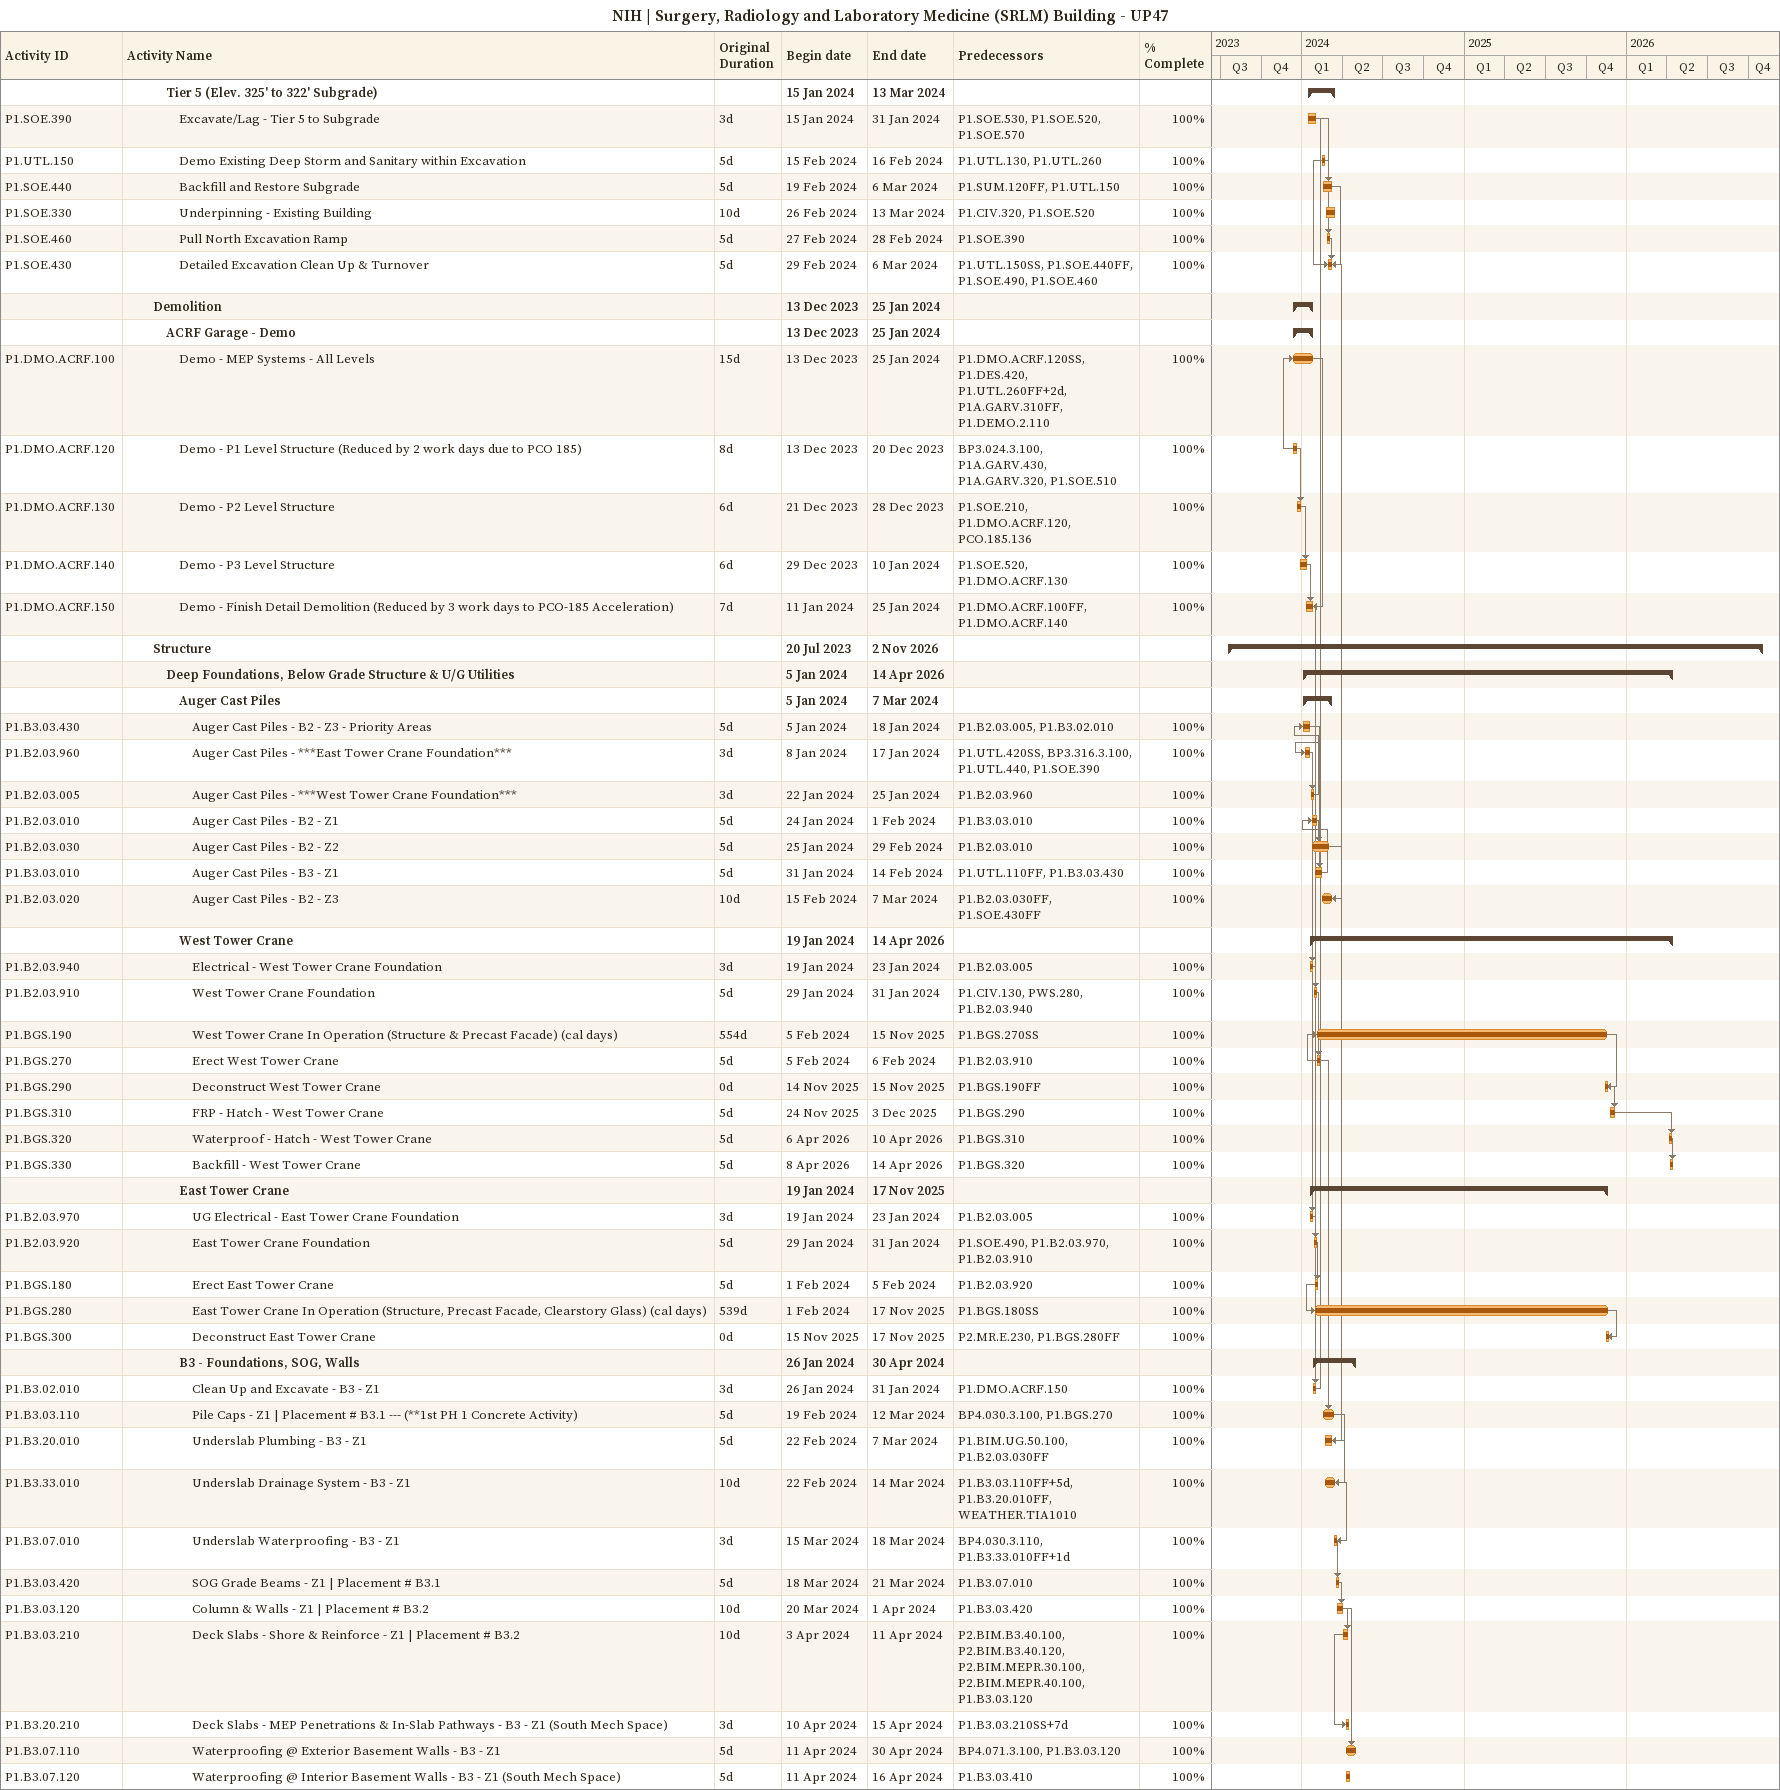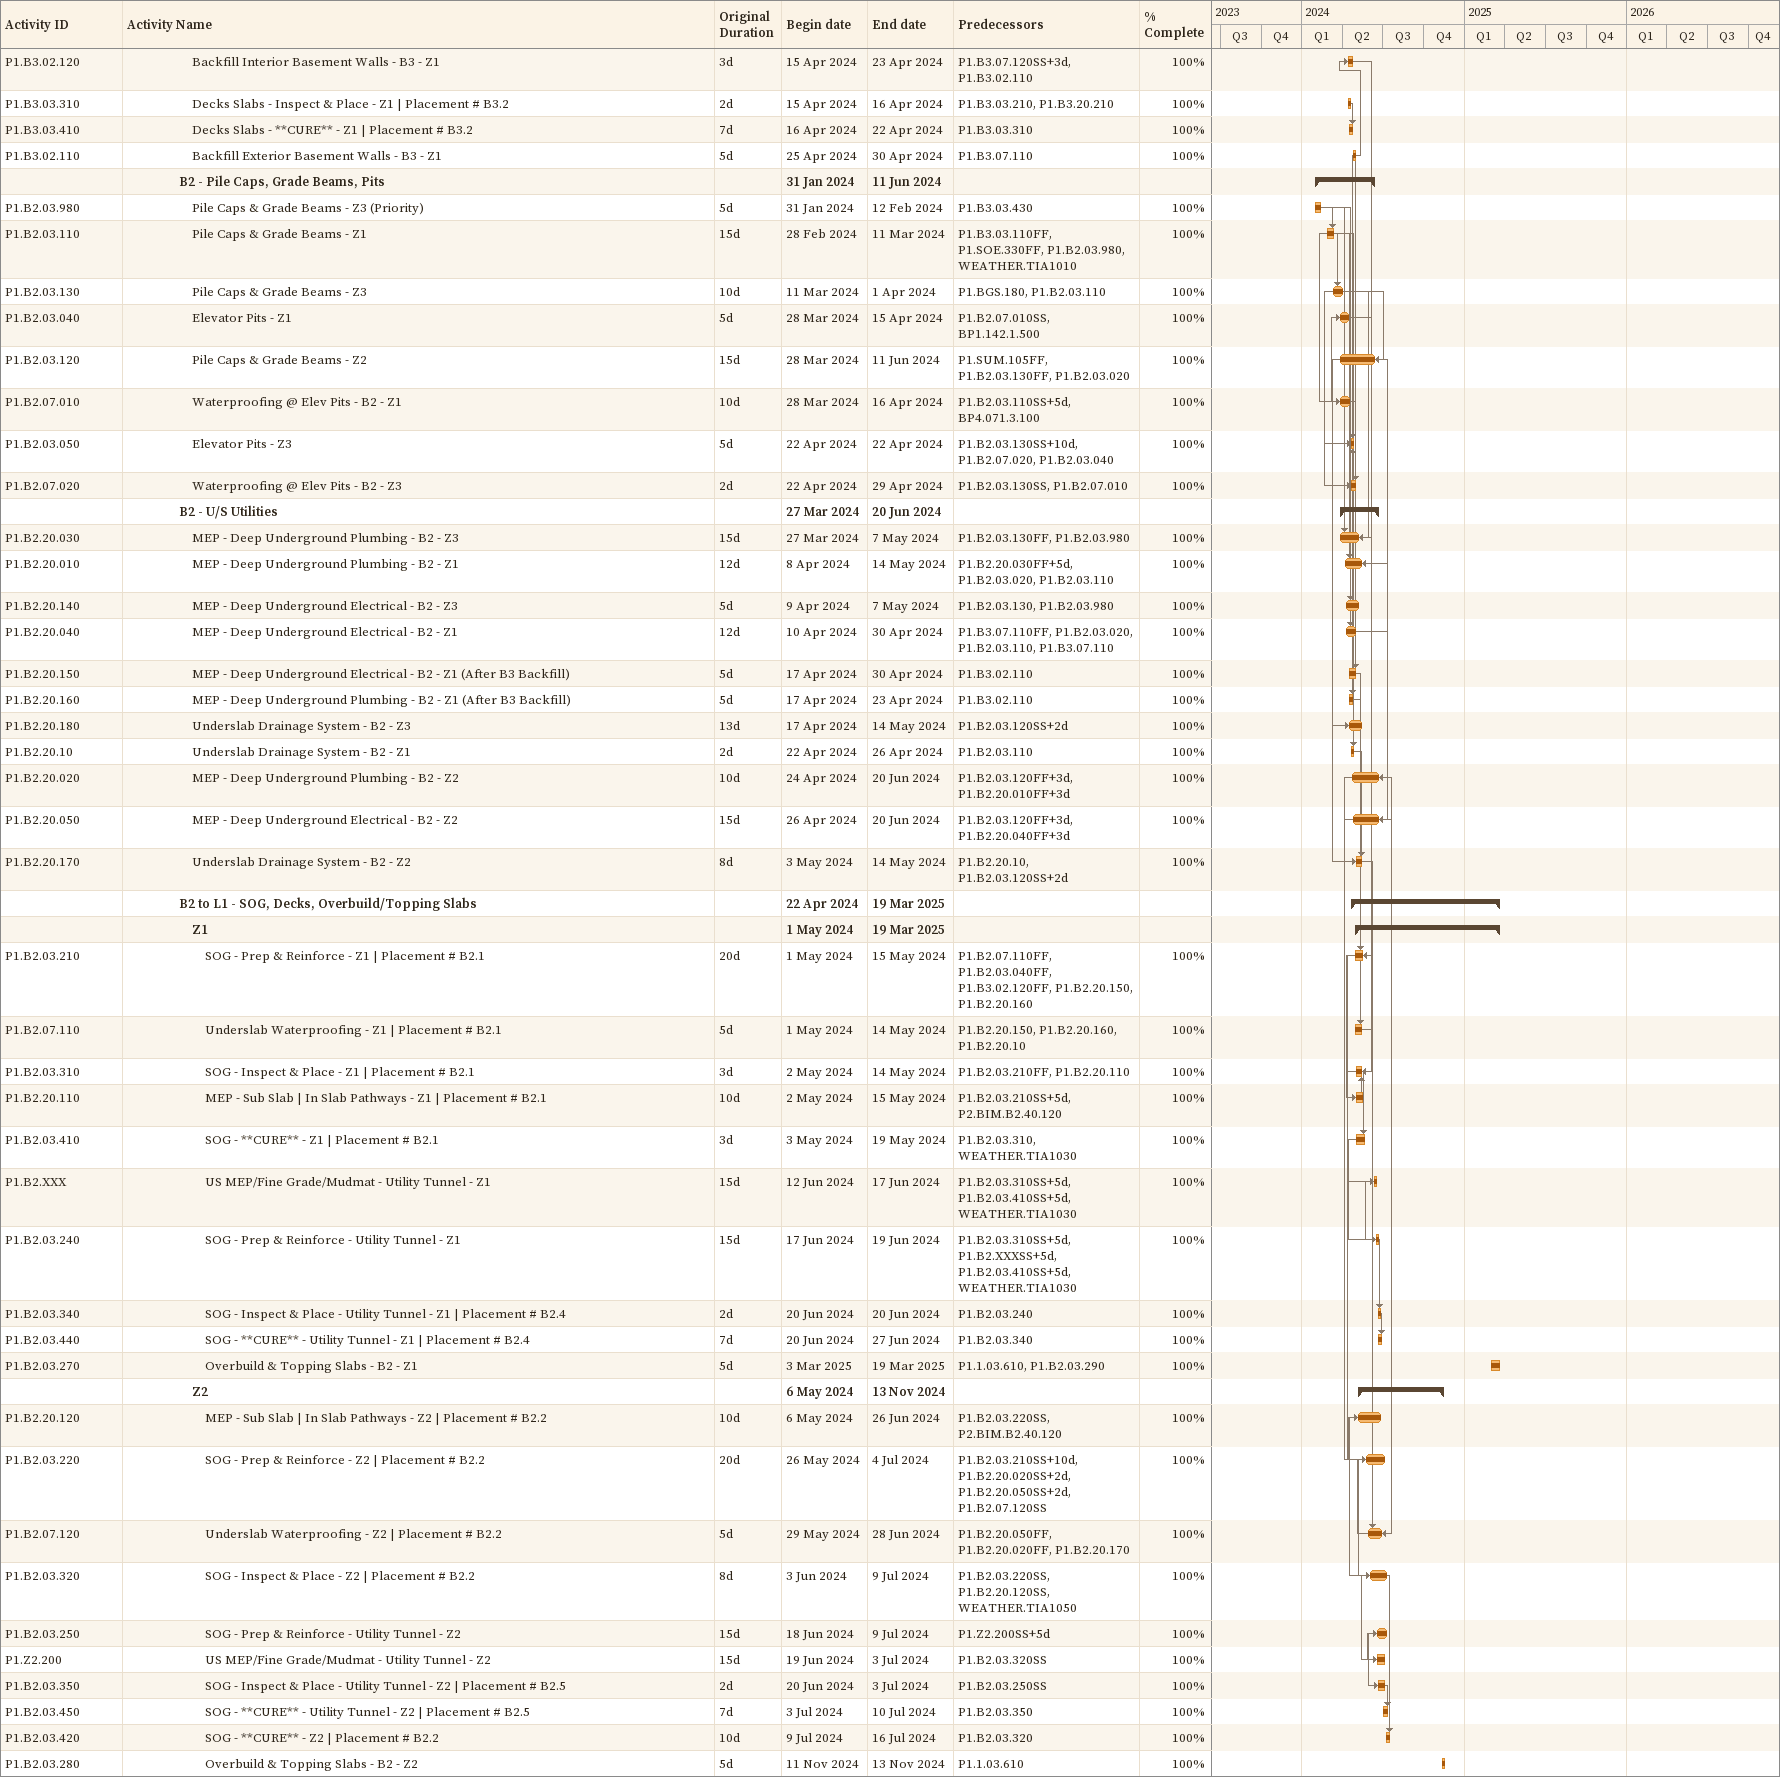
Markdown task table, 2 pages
NIH | Surgery, Radiology and Laboratory Medicine (SRLM) Building - UP47

| ID | Level | Task | Original duration | Start | Finish | Predecessors | % complete |
|---|---|---|---|---|---|---|---|
|  | 4 | **Tier 5 (Elev. 325' to 322' Subgrade)** |  | 2024-01-15 | 2024-03-13 |  |  |
| P1.SOE.390 | 5 | Excavate/Lag - Tier 5 to Subgrade | 3d | 2024-01-15 | 2024-01-31 | P1.SOE.530, P1.SOE.520, P1.SOE.570 | 100 |
| P1.UTL.150 | 5 | Demo Existing Deep Storm and Sanitary within Excavation | 5d | 2024-02-15 | 2024-02-16 | P1.UTL.130, P1.UTL.260 | 100 |
| P1.SOE.440 | 5 | Backfill and Restore Subgrade | 5d | 2024-02-19 | 2024-03-06 | P1.SUM.120FF, P1.UTL.150 | 100 |
| P1.SOE.330 | 5 | Underpinning - Existing Building | 10d | 2024-02-26 | 2024-03-13 | P1.CIV.320, P1.SOE.520 | 100 |
| P1.SOE.460 | 5 | Pull North Excavation Ramp | 5d | 2024-02-27 | 2024-02-28 | P1.SOE.390 | 100 |
| P1.SOE.430 | 5 | Detailed Excavation Clean Up & Turnover | 5d | 2024-02-29 | 2024-03-06 | P1.UTL.150SS, P1.SOE.440FF, P1.SOE.490, P1.SOE.460 | 100 |
|  | 3 | **Demolition** |  | 2023-12-13 | 2024-01-25 |  |  |
|  | 4 | **ACRF Garage - Demo** |  | 2023-12-13 | 2024-01-25 |  |  |
| P1.DMO.ACRF.100 | 5 | Demo - MEP Systems - All Levels | 15d | 2023-12-13 | 2024-01-25 | P1.DMO.ACRF.120SS, P1.DES.420, P1.UTL.260FF+2d, P1A.GARV.310FF, P1.DEMO.2.110 | 100 |
| P1.DMO.ACRF.120 | 5 | Demo - P1 Level Structure (Reduced by 2 work days due to PCO 185) | 8d | 2023-12-13 | 2023-12-20 | BP3.024.3.100, P1A.GARV.430, P1A.GARV.320, P1.SOE.510 | 100 |
| P1.DMO.ACRF.130 | 5 | Demo - P2 Level Structure | 6d | 2023-12-21 | 2023-12-28 | P1.SOE.210, P1.DMO.ACRF.120, PCO.185.136 | 100 |
| P1.DMO.ACRF.140 | 5 | Demo - P3 Level Structure | 6d | 2023-12-29 | 2024-01-10 | P1.SOE.520, P1.DMO.ACRF.130 | 100 |
| P1.DMO.ACRF.150 | 5 | Demo - Finish Detail Demolition (Reduced by 3 work days to PCO-185 Acceleration) | 7d | 2024-01-11 | 2024-01-25 | P1.DMO.ACRF.100FF, P1.DMO.ACRF.140 | 100 |
|  | 3 | **Structure** |  | 2023-07-20 | 2026-11-02 |  |  |
|  | 4 | **Deep Foundations, Below Grade Structure & U/G Utilities** |  | 2024-01-05 | 2026-04-14 |  |  |
|  | 5 | **Auger Cast Piles** |  | 2024-01-05 | 2024-03-07 |  |  |
| P1.B3.03.430 | 6 | Auger Cast Piles - B2 - Z3 - Priority Areas | 5d | 2024-01-05 | 2024-01-18 | P1.B2.03.005, P1.B3.02.010 | 100 |
| P1.B2.03.960 | 6 | Auger Cast Piles - ***East Tower Crane Foundation*** | 3d | 2024-01-08 | 2024-01-17 | P1.UTL.420SS, BP3.316.3.100, P1.UTL.440, P1.SOE.390 | 100 |
| P1.B2.03.005 | 6 | Auger Cast Piles - ***West Tower Crane Foundation*** | 3d | 2024-01-22 | 2024-01-25 | P1.B2.03.960 | 100 |
| P1.B2.03.010 | 6 | Auger Cast Piles - B2 - Z1 | 5d | 2024-01-24 | 2024-02-01 | P1.B3.03.010 | 100 |
| P1.B2.03.030 | 6 | Auger Cast Piles - B2 - Z2 | 5d | 2024-01-25 | 2024-02-29 | P1.B2.03.010 | 100 |
| P1.B3.03.010 | 6 | Auger Cast Piles - B3 - Z1 | 5d | 2024-01-31 | 2024-02-14 | P1.UTL.110FF, P1.B3.03.430 | 100 |
| P1.B2.03.020 | 6 | Auger Cast Piles - B2 - Z3 | 10d | 2024-02-15 | 2024-03-07 | P1.B2.03.030FF, P1.SOE.430FF | 100 |
|  | 5 | **West Tower Crane** |  | 2024-01-19 | 2026-04-14 |  |  |
| P1.B2.03.940 | 6 | Electrical - West Tower Crane Foundation | 3d | 2024-01-19 | 2024-01-23 | P1.B2.03.005 | 100 |
| P1.B2.03.910 | 6 | West Tower Crane Foundation | 5d | 2024-01-29 | 2024-01-31 | P1.CIV.130, PWS.280, P1.B2.03.940 | 100 |
| P1.BGS.190 | 6 | West Tower Crane In Operation (Structure & Precast Facade) (cal days) | 554d | 2024-02-05 | 2025-11-15 | P1.BGS.270SS | 100 |
| P1.BGS.270 | 6 | Erect West Tower Crane | 5d | 2024-02-05 | 2024-02-06 | P1.B2.03.910 | 100 |
| P1.BGS.290 | 6 | Deconstruct West Tower Crane | 0d | 2025-11-14 | 2025-11-15 | P1.BGS.190FF | 100 |
| P1.BGS.310 | 6 | FRP - Hatch - West Tower Crane | 5d | 2025-11-24 | 2025-12-03 | P1.BGS.290 | 100 |
| P1.BGS.320 | 6 | Waterproof - Hatch - West Tower Crane | 5d | 2026-04-06 | 2026-04-10 | P1.BGS.310 | 100 |
| P1.BGS.330 | 6 | Backfill - West Tower Crane | 5d | 2026-04-08 | 2026-04-14 | P1.BGS.320 | 100 |
|  | 5 | **East Tower Crane** |  | 2024-01-19 | 2025-11-17 |  |  |
| P1.B2.03.970 | 6 | UG Electrical - East Tower Crane Foundation | 3d | 2024-01-19 | 2024-01-23 | P1.B2.03.005 | 100 |
| P1.B2.03.920 | 6 | East Tower Crane Foundation | 5d | 2024-01-29 | 2024-01-31 | P1.SOE.490, P1.B2.03.970, P1.B2.03.910 | 100 |
| P1.BGS.180 | 6 | Erect East Tower Crane | 5d | 2024-02-01 | 2024-02-05 | P1.B2.03.920 | 100 |
| P1.BGS.280 | 6 | East Tower Crane In Operation (Structure, Precast Facade, Clearstory Glass) (cal days) | 539d | 2024-02-01 | 2025-11-17 | P1.BGS.180SS | 100 |
| P1.BGS.300 | 6 | Deconstruct East Tower Crane | 0d | 2025-11-15 | 2025-11-17 | P2.MR.E.230, P1.BGS.280FF | 100 |
|  | 5 | **B3 - Foundations, SOG, Walls** |  | 2024-01-26 | 2024-04-30 |  |  |
| P1.B3.02.010 | 6 | Clean Up and Excavate - B3 - Z1 | 3d | 2024-01-26 | 2024-01-31 | P1.DMO.ACRF.150 | 100 |
| P1.B3.03.110 | 6 | Pile Caps - Z1 \| Placement # B3.1 --- (**1st PH 1 Concrete Activity) | 5d | 2024-02-19 | 2024-03-12 | BP4.030.3.100, P1.BGS.270 | 100 |
| P1.B3.20.010 | 6 | Underslab Plumbing - B3 - Z1 | 5d | 2024-02-22 | 2024-03-07 | P1.BIM.UG.50.100, P1.B2.03.030FF | 100 |
| P1.B3.33.010 | 6 | Underslab Drainage System - B3 - Z1 | 10d | 2024-02-22 | 2024-03-14 | P1.B3.03.110FF+5d, P1.B3.20.010FF, WEATHER.TIA1010 | 100 |
| P1.B3.07.010 | 6 | Underslab Waterproofing - B3 - Z1 | 3d | 2024-03-15 | 2024-03-18 | BP4.030.3.110, P1.B3.33.010FF+1d | 100 |
| P1.B3.03.420 | 6 | SOG Grade Beams - Z1 \| Placement # B3.1 | 5d | 2024-03-18 | 2024-03-21 | P1.B3.07.010 | 100 |
| P1.B3.03.120 | 6 | Column & Walls - Z1 \| Placement # B3.2 | 10d | 2024-03-20 | 2024-04-01 | P1.B3.03.420 | 100 |
| P1.B3.03.210 | 6 | Deck Slabs - Shore & Reinforce - Z1 \| Placement # B3.2 | 10d | 2024-04-03 | 2024-04-11 | P2.BIM.B3.40.100, P2.BIM.B3.40.120, P2.BIM.MEPR.30.100, P2.BIM.MEPR.40.100, P1.B3.03.120 | 100 |
| P1.B3.20.210 | 6 | Deck Slabs - MEP Penetrations & In-Slab Pathways - B3 - Z1 (South Mech Space) | 3d | 2024-04-10 | 2024-04-15 | P1.B3.03.210SS+7d | 100 |
| P1.B3.07.110 | 6 | Waterproofing @ Exterior Basement Walls - B3 - Z1 | 5d | 2024-04-11 | 2024-04-30 | BP4.071.3.100, P1.B3.03.120 | 100 |
| P1.B3.07.120 | 6 | Waterproofing @ Interior Basement Walls - B3 - Z1 (South Mech Space) | 5d | 2024-04-11 | 2024-04-16 | P1.B3.03.410 | 100 |
| P1.B3.02.120 | 6 | Backfill Interior Basement Walls - B3 - Z1 | 3d | 2024-04-15 | 2024-04-23 | P1.B3.07.120SS+3d, P1.B3.02.110 | 100 |
| P1.B3.03.310 | 6 | Decks Slabs - Inspect & Place - Z1 \| Placement # B3.2 | 2d | 2024-04-15 | 2024-04-16 | P1.B3.03.210, P1.B3.20.210 | 100 |
| P1.B3.03.410 | 6 | Decks Slabs - **CURE** - Z1 \| Placement # B3.2 | 7d | 2024-04-16 | 2024-04-22 | P1.B3.03.310 | 100 |
| P1.B3.02.110 | 6 | Backfill Exterior Basement Walls - B3 - Z1 | 5d | 2024-04-25 | 2024-04-30 | P1.B3.07.110 | 100 |
|  | 5 | **B2 - Pile Caps, Grade Beams, Pits** |  | 2024-01-31 | 2024-06-11 |  |  |
| P1.B2.03.980 | 6 | Pile Caps & Grade Beams - Z3 (Priority) | 5d | 2024-01-31 | 2024-02-12 | P1.B3.03.430 | 100 |
| P1.B2.03.110 | 6 | Pile Caps & Grade Beams - Z1 | 15d | 2024-02-28 | 2024-03-11 | P1.B3.03.110FF, P1.SOE.330FF, P1.B2.03.980, WEATHER.TIA1010 | 100 |
| P1.B2.03.130 | 6 | Pile Caps & Grade Beams - Z3 | 10d | 2024-03-11 | 2024-04-01 | P1.BGS.180, P1.B2.03.110 | 100 |
| P1.B2.03.040 | 6 | Elevator Pits - Z1 | 5d | 2024-03-28 | 2024-04-15 | P1.B2.07.010SS, BP1.142.1.500 | 100 |
| P1.B2.03.120 | 6 | Pile Caps & Grade Beams - Z2 | 15d | 2024-03-28 | 2024-06-11 | P1.SUM.105FF, P1.B2.03.130FF, P1.B2.03.020 | 100 |
| P1.B2.07.010 | 6 | Waterproofing @ Elev Pits - B2 - Z1 | 10d | 2024-03-28 | 2024-04-16 | P1.B2.03.110SS+5d, BP4.071.3.100 | 100 |
| P1.B2.03.050 | 6 | Elevator Pits - Z3 | 5d | 2024-04-22 | 2024-04-22 | P1.B2.03.130SS+10d, P1.B2.07.020, P1.B2.03.040 | 100 |
| P1.B2.07.020 | 6 | Waterproofing @ Elev Pits - B2 - Z3 | 2d | 2024-04-22 | 2024-04-29 | P1.B2.03.130SS, P1.B2.07.010 | 100 |
|  | 5 | **B2 - U/S Utilities** |  | 2024-03-27 | 2024-06-20 |  |  |
| P1.B2.20.030 | 6 | MEP - Deep Underground Plumbing - B2 - Z3 | 15d | 2024-03-27 | 2024-05-07 | P1.B2.03.130FF, P1.B2.03.980 | 100 |
| P1.B2.20.010 | 6 | MEP - Deep Underground Plumbing - B2 - Z1 | 12d | 2024-04-08 | 2024-05-14 | P1.B2.20.030FF+5d, P1.B2.03.020, P1.B2.03.110 | 100 |
| P1.B2.20.140 | 6 | MEP - Deep Underground Electrical - B2 - Z3 | 5d | 2024-04-09 | 2024-05-07 | P1.B2.03.130, P1.B2.03.980 | 100 |
| P1.B2.20.040 | 6 | MEP - Deep Underground Electrical - B2 - Z1 | 12d | 2024-04-10 | 2024-04-30 | P1.B3.07.110FF, P1.B2.03.020, P1.B2.03.110, P1.B3.07.110 | 100 |
| P1.B2.20.150 | 6 | MEP - Deep Underground Electrical - B2 - Z1 (After B3 Backfill) | 5d | 2024-04-17 | 2024-04-30 | P1.B3.02.110 | 100 |
| P1.B2.20.160 | 6 | MEP - Deep Underground Plumbing - B2 - Z1 (After B3 Backfill) | 5d | 2024-04-17 | 2024-04-23 | P1.B3.02.110 | 100 |
| P1.B2.20.180 | 6 | Underslab Drainage System - B2 - Z3 | 13d | 2024-04-17 | 2024-05-14 | P1.B2.03.120SS+2d | 100 |
| P1.B2.20.10 | 6 | Underslab Drainage System - B2 - Z1 | 2d | 2024-04-22 | 2024-04-26 | P1.B2.03.110 | 100 |
| P1.B2.20.020 | 6 | MEP - Deep Underground Plumbing - B2 - Z2 | 10d | 2024-04-24 | 2024-06-20 | P1.B2.03.120FF+3d, P1.B2.20.010FF+3d | 100 |
| P1.B2.20.050 | 6 | MEP - Deep Underground Electrical - B2 - Z2 | 15d | 2024-04-26 | 2024-06-20 | P1.B2.03.120FF+3d, P1.B2.20.040FF+3d | 100 |
| P1.B2.20.170 | 6 | Underslab Drainage System - B2 - Z2 | 8d | 2024-05-03 | 2024-05-14 | P1.B2.20.10, P1.B2.03.120SS+2d | 100 |
|  | 5 | **B2 to L1 - SOG, Decks, Overbuild/Topping Slabs** |  | 2024-04-22 | 2025-03-19 |  |  |
|  | 6 | **Z1** |  | 2024-05-01 | 2025-03-19 |  |  |
| P1.B2.03.210 | 7 | SOG - Prep & Reinforce - Z1 \| Placement # B2.1 | 20d | 2024-05-01 | 2024-05-15 | P1.B2.07.110FF, P1.B2.03.040FF, P1.B3.02.120FF, P1.B2.20.150, P1.B2.20.160 | 100 |
| P1.B2.07.110 | 7 | Underslab Waterproofing - Z1 \| Placement # B2.1 | 5d | 2024-05-01 | 2024-05-14 | P1.B2.20.150, P1.B2.20.160, P1.B2.20.10 | 100 |
| P1.B2.03.310 | 7 | SOG - Inspect & Place - Z1 \| Placement # B2.1 | 3d | 2024-05-02 | 2024-05-14 | P1.B2.03.210FF, P1.B2.20.110 | 100 |
| P1.B2.20.110 | 7 | MEP - Sub Slab \| In Slab Pathways - Z1 \| Placement # B2.1 | 10d | 2024-05-02 | 2024-05-15 | P1.B2.03.210SS+5d, P2.BIM.B2.40.120 | 100 |
| P1.B2.03.410 | 7 | SOG - **CURE** - Z1 \| Placement # B2.1 | 3d | 2024-05-03 | 2024-05-19 | P1.B2.03.310, WEATHER.TIA1030 | 100 |
| P1.B2.XXX | 7 | US MEP/Fine Grade/Mudmat - Utility Tunnel - Z1 | 15d | 2024-06-12 | 2024-06-17 | P1.B2.03.310SS+5d, P1.B2.03.410SS+5d, WEATHER.TIA1030 | 100 |
| P1.B2.03.240 | 7 | SOG - Prep & Reinforce - Utility Tunnel - Z1 | 15d | 2024-06-17 | 2024-06-19 | P1.B2.03.310SS+5d, P1.B2.XXXSS+5d, P1.B2.03.410SS+5d, WEATHER.TIA1030 | 100 |
| P1.B2.03.340 | 7 | SOG - Inspect & Place - Utility Tunnel - Z1 \| Placement # B2.4 | 2d | 2024-06-20 | 2024-06-20 | P1.B2.03.240 | 100 |
| P1.B2.03.440 | 7 | SOG - **CURE** - Utility Tunnel - Z1 \| Placement # B2.4 | 7d | 2024-06-20 | 2024-06-27 | P1.B2.03.340 | 100 |
| P1.B2.03.270 | 7 | Overbuild & Topping Slabs - B2 - Z1 | 5d | 2025-03-03 | 2025-03-19 | P1.1.03.610, P1.B2.03.290 | 100 |
|  | 6 | **Z2** |  | 2024-05-06 | 2024-11-13 |  |  |
| P1.B2.20.120 | 7 | MEP - Sub Slab \| In Slab Pathways - Z2 \| Placement # B2.2 | 10d | 2024-05-06 | 2024-06-26 | P1.B2.03.220SS, P2.BIM.B2.40.120 | 100 |
| P1.B2.03.220 | 7 | SOG - Prep & Reinforce - Z2 \| Placement # B2.2 | 20d | 2024-05-26 | 2024-07-04 | P1.B2.03.210SS+10d, P1.B2.20.020SS+2d, P1.B2.20.050SS+2d, P1.B2.07.120SS | 100 |
| P1.B2.07.120 | 7 | Underslab Waterproofing - Z2 \| Placement # B2.2 | 5d | 2024-05-29 | 2024-06-28 | P1.B2.20.050FF, P1.B2.20.020FF, P1.B2.20.170 | 100 |
| P1.B2.03.320 | 7 | SOG - Inspect & Place - Z2 \| Placement # B2.2 | 8d | 2024-06-03 | 2024-07-09 | P1.B2.03.220SS, P1.B2.20.120SS, WEATHER.TIA1050 | 100 |
| P1.B2.03.250 | 7 | SOG - Prep & Reinforce - Utility Tunnel - Z2 | 15d | 2024-06-18 | 2024-07-09 | P1.Z2.200SS+5d | 100 |
| P1.Z2.200 | 7 | US MEP/Fine Grade/Mudmat - Utility Tunnel - Z2 | 15d | 2024-06-19 | 2024-07-03 | P1.B2.03.320SS | 100 |
| P1.B2.03.350 | 7 | SOG - Inspect & Place - Utility Tunnel - Z2 \| Placement # B2.5 | 2d | 2024-06-20 | 2024-07-03 | P1.B2.03.250SS | 100 |
| P1.B2.03.450 | 7 | SOG - **CURE** - Utility Tunnel - Z2 \| Placement # B2.5 | 7d | 2024-07-03 | 2024-07-10 | P1.B2.03.350 | 100 |
| P1.B2.03.420 | 7 | SOG - **CURE** - Z2 \| Placement # B2.2 | 10d | 2024-07-09 | 2024-07-16 | P1.B2.03.320 | 100 |
| P1.B2.03.280 | 7 | Overbuild & Topping Slabs - B2 - Z2 | 5d | 2024-11-11 | 2024-11-13 | P1.1.03.610 | 100 |
